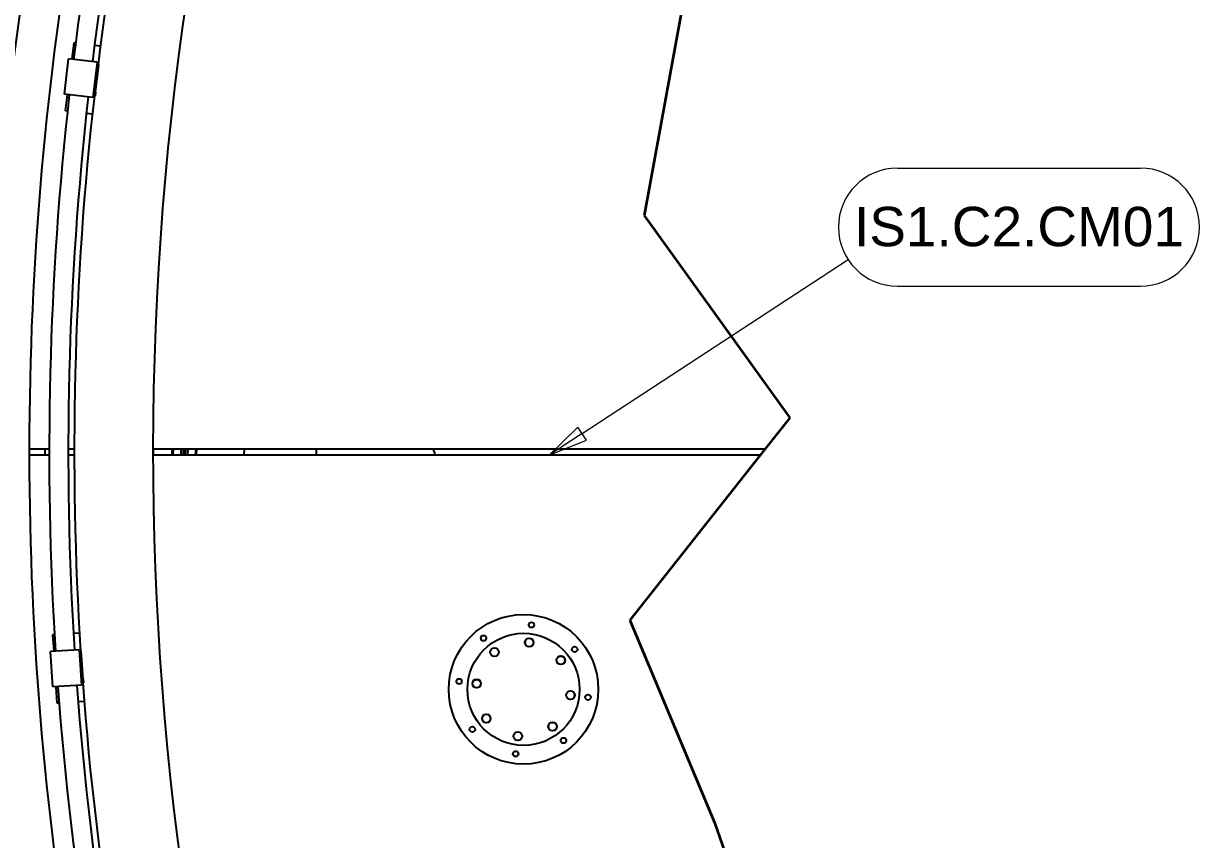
# Model space of a CAD drawing. Header units: millimetres. Extents: x 0 to 100323, y 0 to 59400.
# Drawn here: x 74848 to 82319, y 29596 to 34780 of the extents above; entities that cross this region are included whole.
import ezdxf

# ---------------------------------------------------------------- set-up
doc = ezdxf.new("R2010")
doc.units = ezdxf.units.MM
doc.header["$LTSCALE"] = 100
for name, color, linetype, lineweight in [('Break Line', 7, 'Continuous', 35), ('Symbol', 7, 'Continuous', 18), ('Visible', 7, 'Continuous', 25)]:
    doc.layers.add(name, color=color, linetype=linetype, lineweight=lineweight)
doc.styles.add('Note Text', font='arial.ttf')

# ---------------------------------------------------------------- blocks, each defined once
blk = doc.blocks.new('Balloon28')
at = {"layer": 'Symbol'}
for p, q in [((804.005, 338.613), (819.443, 338.613)), ((783.967, 321.747), (800.878, 332.816)), ((804.005, 331.113), (819.443, 331.113)), ((783.693, 322.165), (781.875, 320.378)), ((784.241, 321.329), (783.693, 322.165)), ((783.967, 321.747), (781.875, 320.378)), ((781.875, 320.378), (784.241, 321.329))]:
    blk.add_line(p, q, dxfattribs=at)
at = {"layer": 'Symbol', "flags": 128}
blk.add_lwpolyline([(783.693, 322.165), (781.875, 320.378), (784.241, 321.329), (783.693, 322.165)], dxfattribs=at)
at = {"layer": 'Symbol'}
for centre, start, end in [((804.005, 334.863), 90, 270), ((819.443, 334.863), 270, 90)]:
    blk.add_arc(centre, 3.75, start, end, dxfattribs=at)
blk.add_solid([(783.693, 322.165), (781.875, 320.378), (784.241, 321.329), (783.693, 322.165)], dxfattribs=at)
at = {"layer": 'Symbol', "insert": (811.724, 334.884), "char_height": 2.5, "attachment_point": 5, "style": 'Note Text'}
blk.add_mtext('IS1.C2.CM01', dxfattribs=at)

msp = doc.modelspace()

# ---------------------------------------------------------------- linework, layer by layer
at = {"layer": 'Break Line'}
for p, q in [((79027, 34846.5), (78791.4, 33561.1)), ((78791.4, 33561.1), (79716.8, 32275.6)), ((79716.8, 32275.6), (79560.2, 32077.8)), ((79560.2, 32077.8), (79528.6, 32037.8)), ((79528.6, 32037.8), (78699.3, 30990.2)), ((78699.3, 30990.2), (79238.5, 29704.7)), ((79238.5, 29704.7), (79682.6, 28419.3))]:
    msp.add_line(p, q, dxfattribs=at)
at = {"layer": 'Visible'}
for p, q in [((75166.9, 34656.7), (75154.8, 34554.9)), ((75178.9, 34655.3), (75166.9, 34656.7)), ((75336.6, 34636.6), (75298.8, 34641.1)), ((75108.2, 34331.4), (75134.7, 34554.8)), ((75315.9, 34533.3), (75134.7, 34554.8)), ((75154.8, 34554.9), (75154.5, 34552.5)), ((75315.9, 34533.3), (75289.5, 34309.9)), ((75314.5, 34520.9), (75326.9, 34519.5)), ((75324.2, 34497.1), (75326.9, 34519.5)), ((75316.8, 34498), (75298.5, 34344.1)), ((75306, 34343.2), (75324.2, 34497.1)), ((75313.6, 34513.5), (75318.5, 34512.9)), ((75316.8, 34498), (75318.5, 34512.9)), ((75289.5, 34309.9), (75108.2, 34331.4)), ((75115.7, 34224.7), (75127.8, 34326.5)), ((75128.1, 34329), (75127.8, 34326.5)), ((75290.9, 34322.3), (75303.3, 34320.8)), ((75291.8, 34329.8), (75296.8, 34329.2)), ((75298.5, 34344.1), (75296.8, 34329.2)), ((75306, 34343.2), (75303.3, 34320.8)), ((75127.7, 34223.3), (75115.7, 34224.7)), ((75285.4, 34204.6), (75247.6, 34209.1)), ((74884.4, 32077.8), (75011.6, 32077.8)), ((75132.3, 32077.8), (75170.6, 32077.8)), ((75671.9, 32077.8), (79560.2, 32077.8)), ((75791.1, 32037.8), (75793.7, 32077.8)), ((75793.7, 32077.8), (75791.1, 32037.8)), ((75798.7, 32077.8), (75796.1, 32037.8)), ((75848.8, 32077.8), (75846.2, 32037.8)), ((75863.8, 32077.8), (75861.2, 32037.8)), ((75871.4, 32077.8), (75868.7, 32037.8)), ((75868.7, 32037.8), (75871.4, 32077.8)), ((75876.3, 32037.8), (75878.9, 32077.8)), ((75891.3, 32037.8), (75893.9, 32077.8)), ((75941.4, 32037.8), (75944, 32077.8)), ((75946.4, 32037.8), (75949, 32077.8)), ((75946.4, 32037.8), (75949, 32077.8)), ((76249.8, 32037.8), (76252.4, 32077.8)), ((76249.8, 32037.8), (76252.4, 32077.8)), ((75011.6, 32037.8), (74884.4, 32037.8)), ((75170.6, 32037.8), (75132.3, 32037.8)), ((79528.6, 32037.8), (75671.9, 32037.8)), ((75044.9, 30896.5), (75032.9, 30895.7)), ((75032.9, 30895.7), (75039.8, 30793.4)), ((75203.8, 30907.3), (75165.4, 30904.7)), ((75202.1, 30802), (75020.1, 30789.5)), ((75035.4, 30565.1), (75020.1, 30789.5)), ((75039.8, 30793.4), (75040, 30790.9)), ((75202.1, 30802), (75217.5, 30577.5)), ((75203, 30789.5), (75215.5, 30790.3)), ((75203.5, 30782), (75208.5, 30782.4)), ((75209.5, 30767.4), (75208.5, 30782.4)), ((75217, 30767.9), (75215.5, 30790.3)), ((75209.5, 30767.4), (75220.1, 30612.7)), ((75227.5, 30613.3), (75217, 30767.9)), ((75217.5, 30577.5), (75035.4, 30565.1)), ((75055.3, 30566.4), (75055.5, 30563.9)), ((75062.5, 30461.7), (75055.5, 30563.9)), ((75216.1, 30597.4), (75221.1, 30597.8)), ((75216.6, 30590), (75229.1, 30590.8)), ((75220.1, 30612.7), (75221.1, 30597.8)), ((75227.5, 30613.3), (75229.1, 30590.8)), ((75074.5, 30462.5), (75062.5, 30461.7)), ((75233.5, 30473.3), (75195, 30470.7))]:
    msp.add_line(p, q, dxfattribs=at)
for centre, radius in [((78024.9, 30550), 475), ((78075.1, 30959.4), 17.5), ((78024.9, 30550), 356.2), ((77770.9, 30875), 17.5), ((78061.4, 30847.7), 27.5), ((78061.4, 30847.7), 26.9), ((77840.2, 30786.4), 27.5), ((77840.2, 30786.4), 26.9), ((78349.9, 30804), 17.5), ((78261.3, 30734.7), 27.5), ((78261.3, 30734.7), 26.9), ((77615.5, 30600.2), 17.5), ((77727.1, 30586.5), 27.5), ((77727.1, 30586.5), 26.9), ((78322.7, 30513.4), 27.5), ((78322.7, 30513.4), 26.9), ((78434.3, 30499.7), 17.5), ((77788.5, 30365.2), 27.5), ((77788.5, 30365.2), 26.9), ((78209.6, 30313.6), 27.5), ((78209.6, 30313.6), 26.9), ((77699.9, 30296), 17.5), ((77988.4, 30252.2), 27.5), ((77988.4, 30252.2), 26.9), ((78278.9, 30224.9), 17.5), ((77974.7, 30140.5), 17.5)]:
    msp.add_circle(centre, radius, dxfattribs=at)
for centre, radius, start, end in [((95259.4, 32057.8), 20625, 147.75122, 204.31023), ((95259.4, 32057.8), 20375, 160.05624, 179.94376), ((95259.4, 32057.8), 20247.9, 162.90474, 172.92659), ((95259.4, 32057.8), 20127.1, 162.90665, 172.92468), ((95259.4, 32057.8), 20247.9, 173.56328, 183.58513), ((95259.4, 32057.8), 20127.1, 173.56519, 183.58322), ((95259.4, 32057.8), 20375, 179.94376, 180.05624), ((95224.6, 32057.8), 20240, 179.94338, 180.05662), ((95224.6, 32057.8), 20240, 179.94338, 180.05662), ((95259.4, 32057.8), 20375, 180.05624, 199.94376), ((95259.4, 32057.8), 20247.9, 184.22182, 194.24367), ((95259.4, 32057.8), 20127.1, 184.22373, 194.24176)]:
    msp.add_arc(centre, radius, start, end, dxfattribs=at)
for centre, major_axis, ratio, start_param, end_param in [((95241.1, 32060.7), (3186.2, 19816), 0.999999, 1.431147, 1.607381), ((95241.1, 32060.7), (3106.9, 19322.4), 0.999999, 1.533505, 2.158533), ((95241.1, 32060.7), (3186.2, 19816), 0.999999, 1.617346, 1.793577), ((95241.3, 32060.7), (3106.7, 19321.1), 0.999999, 1.72935, 1.731394), ((76586.7, 32029.2), (-11.4, -174.3), 0.707107, 1.666482, 1.899508), ((76586.7, 32029.2), (-11.4, -174.3), 0.707107, 1.666482, 1.899508), ((77345.6, 31979.4), (-11.4, -174.3), 0.707107, 1.958228, 2.216147), ((95241.1, 32060.7), (3186.2, 19816), 0.999999, 1.803542, 1.979767)]:
    msp.add_ellipse(centre, major_axis=major_axis, ratio=ratio, start_param=start_param, end_param=end_param, dxfattribs=at)

# ---------------------------------------------------------------- block references
at = {"layer": 'Symbol', "xscale": 100, "yscale": 100, "zscale": 100}
msp.add_blockref('Balloon28', (0, 0), dxfattribs=at)

doc.saveas('drawing.dxf')
